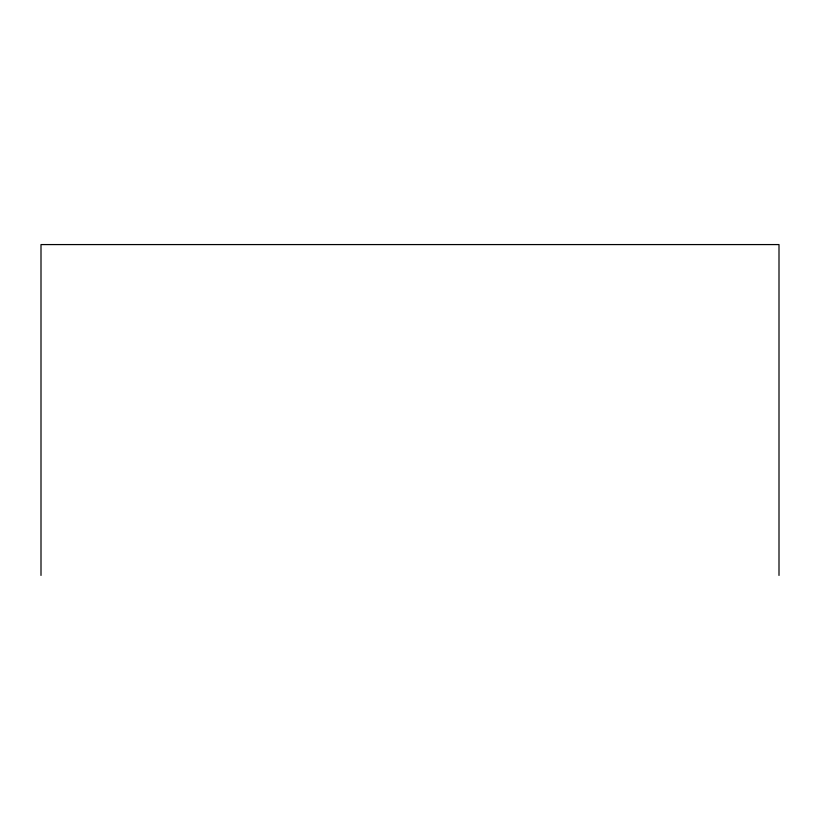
<?xml version="1.0" encoding="UTF-8"?>
<svg xmlns="http://www.w3.org/2000/svg" width="820" height="820" viewBox="0 0 820 820"><rect width="100%" height="100%" fill="white"/><g stroke="black" fill="none" stroke-linecap="round" stroke-linejoin="round"><path stroke-width="1.23" d="M779 575.425L779 244.575L41 244.575L41 575.425"/></g></svg>
